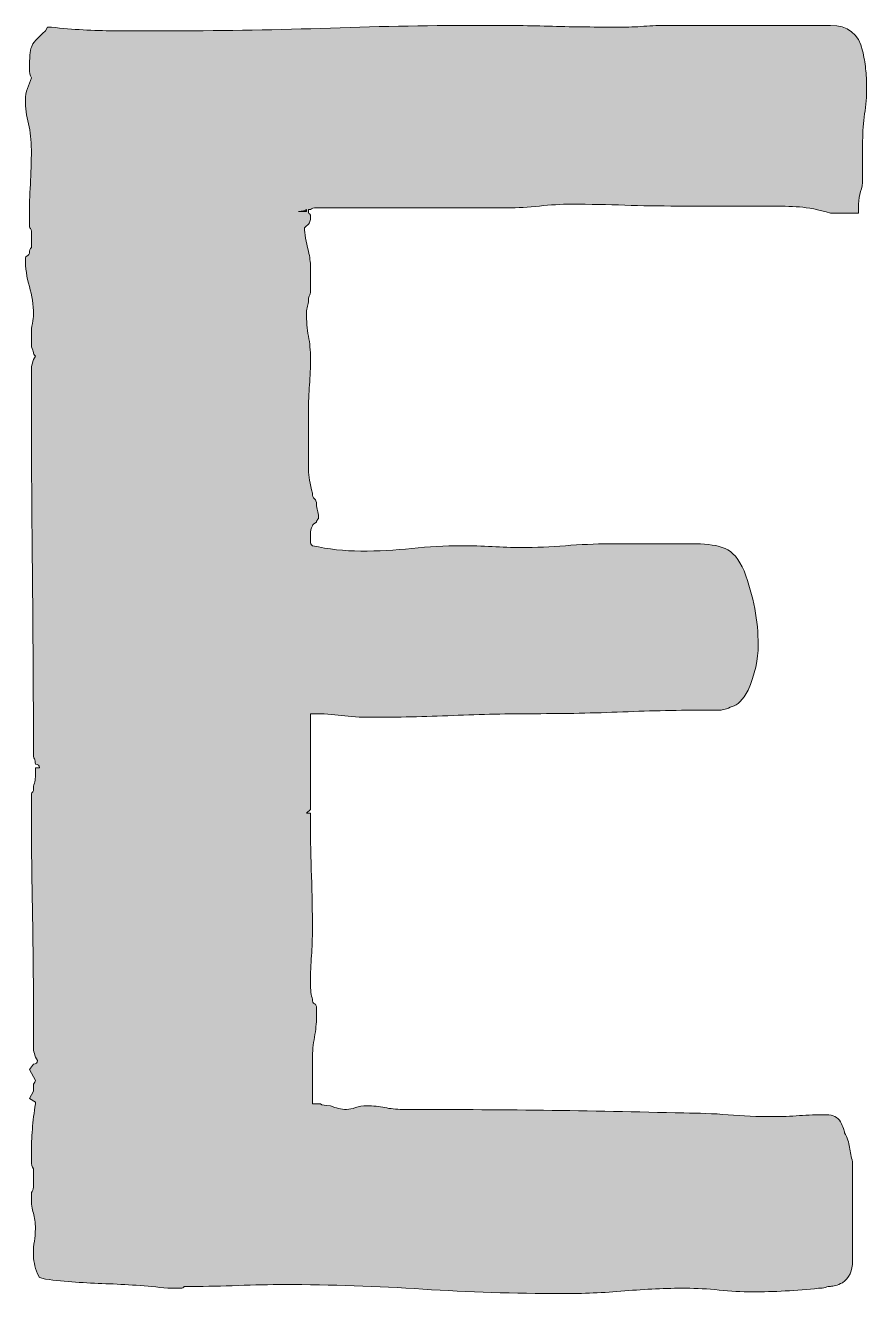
# Model space of a CAD drawing. Header units: inches. Extents: x 93 to 988, y -1032 to -47.
# Drawn here: x 846.6 to 987.5, y -1032.1 to -819.7 of the extents above; entities that cross this region are included whole.
import ezdxf

# ---------------------------------------------------------------- set-up
doc = ezdxf.new("R2010")
doc.units = ezdxf.units.IN
doc.header["$MEASUREMENT"] = 0
doc.layers.add('Layer 1', color=7, linetype='Continuous')

# ---------------------------------------------------------------- blocks, each defined once
blk = doc.blocks.new('block 3')
at = {"layer": 'Layer 1', "true_color": 0x2b568d}
h = blk.add_hatch(color=167, dxfattribs=at)
h.dxf.hatch_style = 2
edge = h.paths.add_edge_path()
edge.add_spline(control_points=[(848.58, -1028.8), (848.13, -1027.59), (847.91, -1026.48), (847.91, -1025.47), (847.91, -1024.66), (847.96, -1023.95), (848.08, -1023.35), (848.19, -1022.74), (848.24, -1022.04), (848.24, -1021.23), (848.24, -1020.22), (848.13, -1019.37), (847.91, -1018.66), (847.68, -1017.95), (847.57, -1017.1), (847.57, -1016.09), (847.57, -1016.09), (847.57, -1015.18), (847.57, -1015.18), (847.79, -1014.98), (847.91, -1014.67), (847.91, -1014.27), (847.91, -1014.27), (847.91, -1013.06), (847.91, -1013.06), (847.91, -1013.06), (847.91, -1011.24), (847.91, -1011.24), (847.68, -1010.84), (847.57, -1010.44), (847.57, -1010.03), (847.57, -1010.03), (847.57, -1008.52), (847.57, -1008.52), (847.57, -1007.31), (847.63, -1006), (847.74, -1004.58), (847.85, -1003.17), (848.02, -1001.76), (848.24, -1000.35), (848.24, -1000.35), (848.24, -1000.04), (848.24, -1000.04), (848.24, -1000.04), (847.24, -999.44), (847.24, -999.44), (847.24, -999.44), (847.91, -998.23), (847.91, -998.23), (847.91, -998.23), (847.91, -997.62), (847.91, -997.62), (847.91, -997.62), (847.91, -997.02), (847.91, -997.02), (848.13, -996.82), (848.24, -996.62), (848.24, -996.41), (848.24, -996.41), (847.24, -994.6), (847.24, -994.6), (847.24, -994.6), (847.91, -993.69), (847.91, -993.69), (848.36, -993.69), (848.58, -993.49), (848.58, -993.08), (848.13, -992.28), (847.91, -991.52), (847.91, -990.81), (847.91, -990.11), (847.91, -989.45), (847.91, -988.85), (847.91, -988.85), (847.91, -984), (847.91, -984), (847.91, -978.36), (847.85, -972.76), (847.74, -967.21), (847.63, -961.66), (847.57, -956.06), (847.57, -950.41), (847.57, -950.41), (847.57, -948.89), (847.57, -948.89), (847.57, -948.49), (847.63, -948.24), (847.74, -948.14), (847.85, -948.04), (847.91, -947.89), (847.91, -947.68), (847.91, -947.28), (847.96, -946.93), (848.08, -946.63), (848.19, -946.32), (848.24, -945.97), (848.24, -945.57), (848.24, -945.57), (848.24, -944.05), (848.24, -944.05), (848.24, -944.05), (848.92, -944.05), (848.92, -944.05), (848.92, -943.65), (848.69, -943.45), (848.24, -943.45), (848.24, -943.05), (848.19, -942.74), (848.08, -942.54), (847.96, -942.34), (847.91, -942.04), (847.91, -941.63), (847.91, -931.34), (847.85, -921.05), (847.74, -910.76), (847.63, -900.47), (847.57, -890.18), (847.57, -879.89), (847.57, -879.09), (847.57, -878.28), (847.57, -877.47), (847.57, -876.67), (847.79, -875.86), (848.24, -875.05), (848.02, -874.85), (847.91, -874.64), (847.91, -874.44), (847.91, -874.24), (847.79, -873.94), (847.57, -873.53), (847.57, -873.53), (847.57, -871.11), (847.57, -871.11), (847.57, -870.71), (847.63, -870.2), (847.74, -869.6), (847.85, -868.99), (847.91, -868.49), (847.91, -868.09), (847.91, -866.47), (847.68, -864.91), (847.24, -863.39), (846.78, -861.88), (846.56, -860.32), (846.56, -858.7), (846.56, -858.51), (846.68, -858.35), (846.9, -858.25), (847.12, -858.15), (847.24, -858), (847.24, -857.8), (847.24, -857.39), (847.35, -857.09), (847.57, -856.89), (847.57, -856.89), (847.57, -855.98), (847.57, -855.98), (847.57, -855.98), (847.57, -854.16), (847.57, -854.16), (847.57, -853.97), (847.51, -853.81), (847.41, -853.71), (847.29, -853.61), (847.24, -853.36), (847.24, -852.95), (847.24, -852.95), (847.24, -851.74), (847.24, -851.74), (847.24, -849.93), (847.29, -848.11), (847.41, -846.29), (847.51, -844.48), (847.57, -842.56), (847.57, -840.54), (847.57, -838.93), (847.41, -837.47), (847.07, -836.16), (846.73, -834.85), (846.56, -833.48), (846.56, -832.07), (846.56, -831.47), (846.68, -830.86), (846.9, -830.25), (847.12, -829.65), (847.35, -829.04), (847.57, -828.44), (847.35, -828.04), (847.24, -827.53), (847.24, -826.92), (847.24, -825.11), (847.35, -823.9), (847.57, -823.29), (847.79, -822.69), (848.58, -821.78), (849.93, -820.57), (849.93, -820.57), (850.26, -819.96), (850.26, -819.96), (850.26, -819.96), (850.94, -819.96), (850.94, -819.96), (854.52, -820.37), (858, -820.57), (861.36, -820.57), (864.72, -820.57), (868.09, -820.57), (871.45, -820.57), (880.19, -820.57), (888.94, -820.42), (897.68, -820.11), (906.42, -819.81), (915.05, -819.66), (923.57, -819.66), (927.38, -819.66), (931.14, -819.71), (934.84, -819.81), (938.54, -819.92), (942.29, -819.96), (946.1, -819.96), (947.45, -819.96), (948.79, -819.92), (950.14, -819.81), (951.48, -819.71), (952.83, -819.66), (954.17, -819.66), (954.17, -819.66), (981.41, -819.66), (981.41, -819.66), (984.33, -819.66), (986.12, -821.08), (986.8, -823.9), (987.02, -824.91), (987.18, -825.92), (987.3, -826.92), (987.41, -827.94), (987.47, -828.94), (987.47, -829.95), (987.47, -831.57), (987.35, -833.08), (987.13, -834.49), (986.91, -835.91), (986.8, -837.42), (986.8, -839.03), (986.8, -839.03), (986.8, -845.39), (986.8, -845.39), (986.8, -846.2), (986.68, -846.9), (986.46, -847.51), (986.23, -848.11), (986.12, -848.82), (986.12, -849.62), (986.12, -849.62), (986.12, -851.14), (986.12, -851.14), (986.12, -851.14), (984.78, -851.14), (984.78, -851.14), (984.78, -851.14), (982.76, -851.14), (982.76, -851.14), (982.76, -851.14), (981.41, -851.14), (981.41, -851.14), (979.4, -850.53), (977.66, -850.18), (976.2, -850.08), (974.74, -849.98), (973.01, -849.93), (970.99, -849.93), (970.99, -849.93), (955.86, -849.93), (955.86, -849.93), (952.71, -849.93), (949.74, -849.88), (946.95, -849.78), (944.14, -849.68), (941.17, -849.62), (938.03, -849.62), (936.24, -849.62), (934.45, -849.73), (932.65, -849.93), (930.86, -850.13), (929.06, -850.23), (927.27, -850.23), (927.27, -850.23), (914.49, -850.23), (914.49, -850.23), (914.49, -850.23), (895.66, -850.23), (895.66, -850.23), (895.66, -850.23), (895.33, -850.23), (895.33, -850.23), (894.87, -850.23), (894.54, -850.33), (894.32, -850.53), (894.32, -850.53), (893.98, -850.53), (893.98, -850.53), (893.98, -850.53), (893.98, -851.14), (893.98, -851.14), (894.2, -851.14), (894.32, -851.34), (894.32, -851.74), (894.32, -852.35), (894.2, -852.75), (893.98, -852.95), (893.76, -853.16), (893.53, -853.36), (893.31, -853.56), (893.31, -854.57), (893.53, -855.88), (893.98, -857.49), (894.2, -858.51), (894.32, -859.36), (894.32, -860.07), (894.32, -860.78), (894.32, -861.63), (894.32, -862.64), (894.32, -862.64), (894.32, -864.15), (894.32, -864.15), (894.32, -864.56), (894.26, -864.81), (894.15, -864.91), (894.03, -865.01), (893.98, -865.26), (893.98, -865.66), (893.98, -866.07), (893.92, -866.42), (893.81, -866.72), (893.7, -867.03), (893.64, -867.38), (893.64, -867.78), (893.64, -869.2), (893.76, -870.51), (893.98, -871.72), (894.2, -872.93), (894.32, -874.14), (894.32, -875.35), (894.32, -876.97), (894.26, -878.48), (894.15, -879.89), (894.03, -881.3), (893.98, -882.82), (893.98, -884.43), (893.98, -884.43), (893.98, -894.12), (893.98, -894.12), (893.98, -895.13), (894.2, -896.44), (894.65, -898.05), (894.65, -898.46), (894.76, -898.76), (894.99, -898.96), (895.21, -899.16), (895.33, -899.46), (895.33, -899.86), (895.33, -900.27), (895.38, -900.62), (895.49, -900.92), (895.6, -901.23), (895.66, -901.58), (895.66, -901.98), (895.66, -901.98), (895.66, -902.29), (895.66, -902.29), (895.44, -902.49), (895.33, -902.69), (895.33, -902.89), (894.87, -903.09), (894.65, -903.3), (894.65, -903.5), (894.43, -903.9), (894.32, -904.41), (894.32, -905.01), (894.32, -905.01), (894.32, -906.22), (894.32, -906.22), (894.32, -906.42), (894.43, -906.63), (894.65, -906.83), (897.34, -907.43), (900.03, -907.73), (902.73, -907.73), (905.64, -907.73), (908.49, -907.58), (911.3, -907.28), (914.1, -906.98), (916.85, -906.83), (919.54, -906.83), (921.33, -906.83), (923.07, -906.88), (924.75, -906.98), (926.43, -907.08), (928.06, -907.13), (929.63, -907.13), (932.09, -907.13), (934.55, -907.03), (937.02, -906.83), (939.49, -906.63), (941.95, -906.52), (944.42, -906.52), (944.42, -906.52), (958.88, -906.52), (958.88, -906.52), (960.9, -906.52), (962.53, -906.78), (963.76, -907.28), (964.99, -907.79), (966.06, -909.05), (966.95, -911.06), (968.52, -915.3), (969.31, -919.44), (969.31, -923.47), (969.31, -925.89), (968.75, -928.42), (967.63, -931.04), (966.73, -932.66), (965.83, -933.56), (964.94, -933.76), (964.04, -934.17), (963.36, -934.37), (962.92, -934.37), (962.92, -934.37), (960.9, -934.37), (960.9, -934.37), (956.19, -934.37), (951.43, -934.47), (946.61, -934.67), (941.78, -934.87), (936.91, -934.97), (931.98, -934.97), (927.49, -934.97), (922.9, -935.08), (918.19, -935.28), (913.48, -935.48), (908.89, -935.58), (904.41, -935.58), (902.61, -935.58), (900.99, -935.48), (899.53, -935.28), (898.07, -935.08), (896.44, -934.97), (894.65, -934.97), (894.65, -934.97), (894.32, -934.97), (894.32, -934.97), (894.32, -934.97), (894.32, -951.01), (894.32, -951.01), (894.32, -951.01), (893.64, -951.62), (893.64, -951.62), (893.64, -951.62), (894.32, -951.62), (894.32, -951.62), (894.32, -951.62), (894.32, -953.13), (894.32, -953.13), (894.32, -956.16), (894.37, -959.18), (894.49, -962.21), (894.6, -965.24), (894.65, -968.17), (894.65, -970.99), (894.65, -972.61), (894.6, -974.12), (894.49, -975.53), (894.37, -976.94), (894.32, -978.46), (894.32, -980.07), (894.32, -981.28), (894.43, -982.19), (894.65, -982.79), (894.65, -983.2), (894.76, -983.45), (894.99, -983.55), (895.21, -983.65), (895.33, -983.9), (895.33, -984.31), (895.33, -984.31), (895.33, -985.82), (895.33, -985.82), (895.33, -986.83), (895.21, -987.94), (894.99, -989.15), (894.76, -990.36), (894.65, -991.57), (894.65, -992.78), (894.65, -992.78), (894.65, -1000.35), (894.65, -1000.35), (894.65, -1000.35), (896, -1000.35), (896, -1000.35), (896.22, -1000.55), (896.78, -1000.65), (897.68, -1000.65), (898.57, -1001.06), (899.47, -1001.26), (900.37, -1001.26), (900.82, -1001.26), (901.32, -1001.15), (901.88, -1000.95), (902.44, -1000.75), (903.06, -1000.65), (903.73, -1000.65), (904.85, -1000.65), (905.86, -1000.75), (906.76, -1000.95), (907.65, -1001.15), (908.66, -1001.26), (909.78, -1001.26), (917.63, -1001.26), (925.48, -1001.31), (933.33, -1001.41), (941.17, -1001.51), (949.01, -1001.66), (956.87, -1001.86), (959.33, -1001.86), (961.79, -1001.96), (964.27, -1002.16), (966.73, -1002.37), (969.19, -1002.47), (971.66, -1002.47), (973.23, -1002.47), (974.74, -1002.42), (976.2, -1002.31), (977.66, -1002.21), (979.17, -1002.16), (980.74, -1002.16), (981.86, -1002.16), (982.64, -1002.57), (983.1, -1003.37), (983.54, -1004.18), (983.77, -1004.79), (983.77, -1005.19), (984.21, -1006), (984.49, -1006.81), (984.61, -1007.61), (984.72, -1008.42), (984.89, -1009.23), (985.11, -1010.03), (985.11, -1010.03), (985.11, -1018.51), (985.11, -1018.51), (985.11, -1018.51), (985.11, -1026.68), (985.11, -1026.68), (985.11, -1028.29), (984.55, -1029.51), (983.43, -1030.31), (982.53, -1030.72), (981.86, -1030.91), (981.41, -1030.91), (981.19, -1030.91), (980.91, -1030.97), (980.57, -1031.07), (980.24, -1031.17), (979.84, -1031.22), (979.4, -1031.22), (977.6, -1031.42), (975.75, -1031.57), (973.85, -1031.67), (971.94, -1031.78), (970.09, -1031.82), (968.3, -1031.82), (966.5, -1031.82), (964.65, -1031.72), (962.75, -1031.52), (960.84, -1031.32), (958.99, -1031.22), (957.2, -1031.22), (953.84, -1031.22), (950.42, -1031.37), (946.95, -1031.67), (943.47, -1031.97), (939.94, -1032.12), (936.35, -1032.12), (928.5, -1032.12), (920.77, -1031.87), (913.15, -1031.37), (905.52, -1030.87), (897.79, -1030.61), (889.94, -1030.61), (887.47, -1030.61), (884.9, -1030.66), (882.21, -1030.76), (879.52, -1030.87), (876.94, -1030.91), (874.48, -1030.91), (874.48, -1030.91), (873.8, -1030.91), (873.8, -1030.91), (873.8, -1030.91), (873.13, -1030.91), (873.13, -1030.91), (873.13, -1031.12), (872.91, -1031.22), (872.46, -1031.22), (872.46, -1031.22), (871.45, -1031.22), (871.45, -1031.22), (871.45, -1031.22), (870.44, -1031.22), (870.44, -1031.22), (866.85, -1030.82), (863.38, -1030.57), (860.02, -1030.46), (856.65, -1030.36), (853.29, -1030.11), (849.93, -1029.7), (849.93, -1029.7), (848.92, -1029.4), (848.92, -1029.4), (848.92, -1029.4), (848.58, -1028.8), (848.58, -1028.8)], knot_values=[0, 0, 0, 0, 1, 1, 1, 2, 2, 2, 3, 3, 3, 4, 4, 4, 5, 5, 5, 6, 6, 6, 7, 7, 7, 8, 8, 8, 9, 9, 9, 10, 10, 10, 11, 11, 11, 12, 12, 12, 13, 13, 13, 14, 14, 14, 15, 15, 15, 16, 16, 16, 17, 17, 17, 18, 18, 18, 19, 19, 19, 20, 20, 20, 21, 21, 21, 22, 22, 22, 23, 23, 23, 24, 24, 24, 25, 25, 25, 26, 26, 26, 27, 27, 27, 28, 28, 28, 29, 29, 29, 30, 30, 30, 31, 31, 31, 32, 32, 32, 33, 33, 33, 34, 34, 34, 35, 35, 35, 36, 36, 36, 37, 37, 37, 38, 38, 38, 39, 39, 39, 40, 40, 40, 41, 41, 41, 42, 42, 42, 43, 43, 43, 44, 44, 44, 45, 45, 45, 46, 46, 46, 47, 47, 47, 48, 48, 48, 49, 49, 49, 50, 50, 50, 51, 51, 51, 52, 52, 52, 53, 53, 53, 54, 54, 54, 55, 55, 55, 56, 56, 56, 57, 57, 57, 58, 58, 58, 59, 59, 59, 60, 60, 60, 61, 61, 61, 62, 62, 62, 63, 63, 63, 64, 64, 64, 65, 65, 65, 66, 66, 66, 67, 67, 67, 68, 68, 68, 69, 69, 69, 70, 70, 70, 71, 71, 71, 72, 72, 72, 73, 73, 73, 74, 74, 74, 75, 75, 75, 76, 76, 76, 77, 77, 77, 78, 78, 78, 79, 79, 79, 80, 80, 80, 81, 81, 81, 82, 82, 82, 83, 83, 83, 84, 84, 84, 85, 85, 85, 86, 86, 86, 87, 87, 87, 88, 88, 88, 89, 89, 89, 90, 90, 90, 91, 91, 91, 92, 92, 92, 93, 93, 93, 94, 94, 94, 95, 95, 95, 96, 96, 96, 97, 97, 97, 98, 98, 98, 99, 99, 99, 100, 100, 100, 101, 101, 101, 102, 102, 102, 103, 103, 103, 104, 104, 104, 105, 105, 105, 106, 106, 106, 107, 107, 107, 108, 108, 108, 109, 109, 109, 110, 110, 110, 111, 111, 111, 112, 112, 112, 113, 113, 113, 114, 114, 114, 115, 115, 115, 116, 116, 116, 117, 117, 117, 118, 118, 118, 119, 119, 119, 120, 120, 120, 121, 121, 121, 122, 122, 122, 123, 123, 123, 124, 124, 124, 125, 125, 125, 126, 126, 126, 127, 127, 127, 128, 128, 128, 129, 129, 129, 130, 130, 130, 131, 131, 131, 132, 132, 132, 133, 133, 133, 134, 134, 134, 135, 135, 135, 136, 136, 136, 137, 137, 137, 138, 138, 138, 139, 139, 139, 140, 140, 140, 141, 141, 141, 142, 142, 142, 143, 143, 143, 144, 144, 144, 145, 145, 145, 146, 146, 146, 147, 147, 147, 148, 148, 148, 149, 149, 149, 150, 150, 150, 151, 151, 151, 152, 152, 152, 153, 153, 153, 154, 154, 154, 155, 155, 155, 156, 156, 156, 157, 157, 157, 158, 158, 158, 159, 159, 159, 160, 160, 160, 161, 161, 161, 162, 162, 162, 163, 163, 163, 164, 164, 164, 165, 165, 165, 166, 166, 166, 167, 167, 167, 168, 168, 168, 169, 169, 169, 170, 170, 170, 171, 171, 171, 172, 172, 172, 173, 173, 173, 174, 174, 174, 175, 175, 175, 176, 176, 176, 177, 177, 177, 178, 178, 178, 179, 179, 179, 180, 180, 180, 181, 181, 181, 182, 182, 182, 183, 183, 183, 184, 184, 184, 185, 185, 185, 186, 186, 186, 187, 187, 187, 188, 188, 188, 189, 189, 189, 190, 190, 190, 191, 191, 191, 192, 192, 192, 193, 193, 193, 194, 194, 194, 195, 195, 195, 196, 196, 196, 197, 197, 197, 198, 198, 198, 199, 199, 199, 200, 200, 200, 201, 201, 201, 202, 202, 202, 203, 203, 203, 204, 204, 204, 205, 205, 205, 206, 206, 206, 207, 207, 207, 207], degree=3, periodic=1)
edge = h.paths.add_edge_path()
edge.add_spline(control_points=[(893.64, -850.83), (893.64, -850.83), (893.64, -850.53), (893.64, -850.53), (893.42, -850.74), (892.97, -850.83), (892.3, -850.83), (892.3, -850.83), (893.64, -850.83), (893.64, -850.83)], knot_values=[0, 0, 0, 0, 1, 1, 1, 2, 2, 2, 3, 3, 3, 3], degree=3, periodic=1)
at = {"layer": 'Layer 1', "lineweight": 0}
for points, knots in [([(848.58, -1028.8), (848.13, -1027.59), (847.91, -1026.48), (847.91, -1025.47), (847.91, -1024.66), (847.96, -1023.95), (848.08, -1023.35), (848.19, -1022.74), (848.24, -1022.04), (848.24, -1021.23), (848.24, -1020.22), (848.13, -1019.37), (847.91, -1018.66), (847.68, -1017.95), (847.57, -1017.1), (847.57, -1016.09), (847.57, -1016.09), (847.57, -1015.18), (847.57, -1015.18), (847.79, -1014.98), (847.91, -1014.67), (847.91, -1014.27), (847.91, -1014.27), (847.91, -1013.06), (847.91, -1013.06), (847.91, -1013.06), (847.91, -1011.24), (847.91, -1011.24), (847.68, -1010.84), (847.57, -1010.44), (847.57, -1010.03), (847.57, -1010.03), (847.57, -1008.52), (847.57, -1008.52), (847.57, -1007.31), (847.63, -1006), (847.74, -1004.58), (847.85, -1003.17), (848.02, -1001.76), (848.24, -1000.35), (848.24, -1000.35), (848.24, -1000.04), (848.24, -1000.04), (848.24, -1000.04), (847.24, -999.44), (847.24, -999.44), (847.24, -999.44), (847.91, -998.23), (847.91, -998.23), (847.91, -998.23), (847.91, -997.62), (847.91, -997.62), (847.91, -997.62), (847.91, -997.02), (847.91, -997.02), (848.13, -996.82), (848.24, -996.62), (848.24, -996.41), (848.24, -996.41), (847.24, -994.6), (847.24, -994.6), (847.24, -994.6), (847.91, -993.69), (847.91, -993.69), (848.36, -993.69), (848.58, -993.49), (848.58, -993.08), (848.13, -992.28), (847.91, -991.52), (847.91, -990.81), (847.91, -990.11), (847.91, -989.45), (847.91, -988.85), (847.91, -988.85), (847.91, -984), (847.91, -984), (847.91, -978.36), (847.85, -972.76), (847.74, -967.21), (847.63, -961.66), (847.57, -956.06), (847.57, -950.41), (847.57, -950.41), (847.57, -948.89), (847.57, -948.89), (847.57, -948.49), (847.63, -948.24), (847.74, -948.14), (847.85, -948.04), (847.91, -947.89), (847.91, -947.68), (847.91, -947.28), (847.96, -946.93), (848.08, -946.63), (848.19, -946.32), (848.24, -945.97), (848.24, -945.57), (848.24, -945.57), (848.24, -944.05), (848.24, -944.05), (848.24, -944.05), (848.92, -944.05), (848.92, -944.05), (848.92, -943.65), (848.69, -943.45), (848.24, -943.45), (848.24, -943.05), (848.19, -942.74), (848.08, -942.54), (847.96, -942.34), (847.91, -942.04), (847.91, -941.63), (847.91, -931.34), (847.85, -921.05), (847.74, -910.76), (847.63, -900.47), (847.57, -890.18), (847.57, -879.89), (847.57, -879.09), (847.57, -878.28), (847.57, -877.47), (847.57, -876.67), (847.79, -875.86), (848.24, -875.05), (848.02, -874.85), (847.91, -874.64), (847.91, -874.44), (847.91, -874.24), (847.79, -873.94), (847.57, -873.53), (847.57, -873.53), (847.57, -871.11), (847.57, -871.11), (847.57, -870.71), (847.63, -870.2), (847.74, -869.6), (847.85, -868.99), (847.91, -868.49), (847.91, -868.09), (847.91, -866.47), (847.68, -864.91), (847.24, -863.39), (846.78, -861.88), (846.56, -860.32), (846.56, -858.7), (846.56, -858.51), (846.68, -858.35), (846.9, -858.25), (847.12, -858.15), (847.24, -858), (847.24, -857.8), (847.24, -857.39), (847.35, -857.09), (847.57, -856.89), (847.57, -856.89), (847.57, -855.98), (847.57, -855.98), (847.57, -855.98), (847.57, -854.16), (847.57, -854.16), (847.57, -853.97), (847.51, -853.81), (847.41, -853.71), (847.29, -853.61), (847.24, -853.36), (847.24, -852.95), (847.24, -852.95), (847.24, -851.74), (847.24, -851.74), (847.24, -849.93), (847.29, -848.11), (847.41, -846.29), (847.51, -844.48), (847.57, -842.56), (847.57, -840.54), (847.57, -838.93), (847.41, -837.47), (847.07, -836.16), (846.73, -834.85), (846.56, -833.48), (846.56, -832.07), (846.56, -831.47), (846.68, -830.86), (846.9, -830.25), (847.12, -829.65), (847.35, -829.04), (847.57, -828.44), (847.35, -828.04), (847.24, -827.53), (847.24, -826.92), (847.24, -825.11), (847.35, -823.9), (847.57, -823.29), (847.79, -822.69), (848.58, -821.78), (849.93, -820.57), (849.93, -820.57), (850.26, -819.96), (850.26, -819.96), (850.26, -819.96), (850.94, -819.96), (850.94, -819.96), (854.52, -820.37), (858, -820.57), (861.36, -820.57), (864.72, -820.57), (868.09, -820.57), (871.45, -820.57), (880.19, -820.57), (888.94, -820.42), (897.68, -820.11), (906.42, -819.81), (915.05, -819.66), (923.57, -819.66), (927.38, -819.66), (931.14, -819.71), (934.84, -819.81), (938.54, -819.92), (942.29, -819.96), (946.1, -819.96), (947.45, -819.96), (948.79, -819.92), (950.14, -819.81), (951.48, -819.71), (952.83, -819.66), (954.17, -819.66), (954.17, -819.66), (981.41, -819.66), (981.41, -819.66), (984.33, -819.66), (986.12, -821.08), (986.8, -823.9), (987.02, -824.91), (987.18, -825.92), (987.3, -826.92), (987.41, -827.94), (987.47, -828.94), (987.47, -829.95), (987.47, -831.57), (987.35, -833.08), (987.13, -834.49), (986.91, -835.91), (986.8, -837.42), (986.8, -839.03), (986.8, -839.03), (986.8, -845.39), (986.8, -845.39), (986.8, -846.2), (986.68, -846.9), (986.46, -847.51), (986.23, -848.11), (986.12, -848.82), (986.12, -849.62), (986.12, -849.62), (986.12, -851.14), (986.12, -851.14), (986.12, -851.14), (984.78, -851.14), (984.78, -851.14), (984.78, -851.14), (982.76, -851.14), (982.76, -851.14), (982.76, -851.14), (981.41, -851.14), (981.41, -851.14), (979.4, -850.53), (977.66, -850.18), (976.2, -850.08), (974.74, -849.98), (973.01, -849.93), (970.99, -849.93), (970.99, -849.93), (955.86, -849.93), (955.86, -849.93), (952.71, -849.93), (949.74, -849.88), (946.95, -849.78), (944.14, -849.68), (941.17, -849.62), (938.03, -849.62), (936.24, -849.62), (934.45, -849.73), (932.65, -849.93), (930.86, -850.13), (929.06, -850.23), (927.27, -850.23), (927.27, -850.23), (914.49, -850.23), (914.49, -850.23), (914.49, -850.23), (895.66, -850.23), (895.66, -850.23), (895.66, -850.23), (895.33, -850.23), (895.33, -850.23), (894.87, -850.23), (894.54, -850.33), (894.32, -850.53), (894.32, -850.53), (893.98, -850.53), (893.98, -850.53), (893.98, -850.53), (893.98, -851.14), (893.98, -851.14), (894.2, -851.14), (894.32, -851.34), (894.32, -851.74), (894.32, -852.35), (894.2, -852.75), (893.98, -852.95), (893.76, -853.16), (893.53, -853.36), (893.31, -853.56), (893.31, -854.57), (893.53, -855.88), (893.98, -857.49), (894.2, -858.51), (894.32, -859.36), (894.32, -860.07), (894.32, -860.78), (894.32, -861.63), (894.32, -862.64), (894.32, -862.64), (894.32, -864.15), (894.32, -864.15), (894.32, -864.56), (894.26, -864.81), (894.15, -864.91), (894.03, -865.01), (893.98, -865.26), (893.98, -865.66), (893.98, -866.07), (893.92, -866.42), (893.81, -866.72), (893.7, -867.03), (893.64, -867.38), (893.64, -867.78), (893.64, -869.2), (893.76, -870.51), (893.98, -871.72), (894.2, -872.93), (894.32, -874.14), (894.32, -875.35), (894.32, -876.97), (894.26, -878.48), (894.15, -879.89), (894.03, -881.3), (893.98, -882.82), (893.98, -884.43), (893.98, -884.43), (893.98, -894.12), (893.98, -894.12), (893.98, -895.13), (894.2, -896.44), (894.65, -898.05), (894.65, -898.46), (894.76, -898.76), (894.99, -898.96), (895.21, -899.16), (895.33, -899.46), (895.33, -899.86), (895.33, -900.27), (895.38, -900.62), (895.49, -900.92), (895.6, -901.23), (895.66, -901.58), (895.66, -901.98), (895.66, -901.98), (895.66, -902.29), (895.66, -902.29), (895.44, -902.49), (895.33, -902.69), (895.33, -902.89), (894.87, -903.09), (894.65, -903.3), (894.65, -903.5), (894.43, -903.9), (894.32, -904.41), (894.32, -905.01), (894.32, -905.01), (894.32, -906.22), (894.32, -906.22), (894.32, -906.42), (894.43, -906.63), (894.65, -906.83), (897.34, -907.43), (900.03, -907.73), (902.73, -907.73), (905.64, -907.73), (908.49, -907.58), (911.3, -907.28), (914.1, -906.98), (916.85, -906.83), (919.54, -906.83), (921.33, -906.83), (923.07, -906.88), (924.75, -906.98), (926.43, -907.08), (928.06, -907.13), (929.63, -907.13), (932.09, -907.13), (934.55, -907.03), (937.02, -906.83), (939.49, -906.63), (941.95, -906.52), (944.42, -906.52), (944.42, -906.52), (958.88, -906.52), (958.88, -906.52), (960.9, -906.52), (962.53, -906.78), (963.76, -907.28), (964.99, -907.79), (966.06, -909.05), (966.95, -911.06), (968.52, -915.3), (969.31, -919.44), (969.31, -923.47), (969.31, -925.89), (968.75, -928.42), (967.63, -931.04), (966.73, -932.66), (965.83, -933.56), (964.94, -933.76), (964.04, -934.17), (963.36, -934.37), (962.92, -934.37), (962.92, -934.37), (960.9, -934.37), (960.9, -934.37), (956.19, -934.37), (951.43, -934.47), (946.61, -934.67), (941.78, -934.87), (936.91, -934.97), (931.98, -934.97), (927.49, -934.97), (922.9, -935.08), (918.19, -935.28), (913.48, -935.48), (908.89, -935.58), (904.41, -935.58), (902.61, -935.58), (900.99, -935.48), (899.53, -935.28), (898.07, -935.08), (896.44, -934.97), (894.65, -934.97), (894.65, -934.97), (894.32, -934.97), (894.32, -934.97), (894.32, -934.97), (894.32, -951.01), (894.32, -951.01), (894.32, -951.01), (893.64, -951.62), (893.64, -951.62), (893.64, -951.62), (894.32, -951.62), (894.32, -951.62), (894.32, -951.62), (894.32, -953.13), (894.32, -953.13), (894.32, -956.16), (894.37, -959.18), (894.49, -962.21), (894.6, -965.24), (894.65, -968.17), (894.65, -970.99), (894.65, -972.61), (894.6, -974.12), (894.49, -975.53), (894.37, -976.94), (894.32, -978.46), (894.32, -980.07), (894.32, -981.28), (894.43, -982.19), (894.65, -982.79), (894.65, -983.2), (894.76, -983.45), (894.99, -983.55), (895.21, -983.65), (895.33, -983.9), (895.33, -984.31), (895.33, -984.31), (895.33, -985.82), (895.33, -985.82), (895.33, -986.83), (895.21, -987.94), (894.99, -989.15), (894.76, -990.36), (894.65, -991.57), (894.65, -992.78), (894.65, -992.78), (894.65, -1000.35), (894.65, -1000.35), (894.65, -1000.35), (896, -1000.35), (896, -1000.35), (896.22, -1000.55), (896.78, -1000.65), (897.68, -1000.65), (898.57, -1001.06), (899.47, -1001.26), (900.37, -1001.26), (900.82, -1001.26), (901.32, -1001.15), (901.88, -1000.95), (902.44, -1000.75), (903.06, -1000.65), (903.73, -1000.65), (904.85, -1000.65), (905.86, -1000.75), (906.76, -1000.95), (907.65, -1001.15), (908.66, -1001.26), (909.78, -1001.26), (917.63, -1001.26), (925.48, -1001.31), (933.33, -1001.41), (941.17, -1001.51), (949.01, -1001.66), (956.87, -1001.86), (959.33, -1001.86), (961.79, -1001.96), (964.27, -1002.16), (966.73, -1002.37), (969.19, -1002.47), (971.66, -1002.47), (973.23, -1002.47), (974.74, -1002.42), (976.2, -1002.31), (977.66, -1002.21), (979.17, -1002.16), (980.74, -1002.16), (981.86, -1002.16), (982.64, -1002.57), (983.1, -1003.37), (983.54, -1004.18), (983.77, -1004.79), (983.77, -1005.19), (984.21, -1006), (984.49, -1006.81), (984.61, -1007.61), (984.72, -1008.42), (984.89, -1009.23), (985.11, -1010.03), (985.11, -1010.03), (985.11, -1018.51), (985.11, -1018.51), (985.11, -1018.51), (985.11, -1026.68), (985.11, -1026.68), (985.11, -1028.29), (984.55, -1029.51), (983.43, -1030.31), (982.53, -1030.72), (981.86, -1030.91), (981.41, -1030.91), (981.19, -1030.91), (980.91, -1030.97), (980.57, -1031.07), (980.24, -1031.17), (979.84, -1031.22), (979.4, -1031.22), (977.6, -1031.42), (975.75, -1031.57), (973.85, -1031.67), (971.94, -1031.78), (970.09, -1031.82), (968.3, -1031.82), (966.5, -1031.82), (964.65, -1031.72), (962.75, -1031.52), (960.84, -1031.32), (958.99, -1031.22), (957.2, -1031.22), (953.84, -1031.22), (950.42, -1031.37), (946.95, -1031.67), (943.47, -1031.97), (939.94, -1032.12), (936.35, -1032.12), (928.5, -1032.12), (920.77, -1031.87), (913.15, -1031.37), (905.52, -1030.87), (897.79, -1030.61), (889.94, -1030.61), (887.47, -1030.61), (884.9, -1030.66), (882.21, -1030.76), (879.52, -1030.87), (876.94, -1030.91), (874.48, -1030.91), (874.48, -1030.91), (873.8, -1030.91), (873.8, -1030.91), (873.8, -1030.91), (873.13, -1030.91), (873.13, -1030.91), (873.13, -1031.12), (872.91, -1031.22), (872.46, -1031.22), (872.46, -1031.22), (871.45, -1031.22), (871.45, -1031.22), (871.45, -1031.22), (870.44, -1031.22), (870.44, -1031.22), (866.85, -1030.82), (863.38, -1030.57), (860.02, -1030.46), (856.65, -1030.36), (853.29, -1030.11), (849.93, -1029.7), (849.93, -1029.7), (848.92, -1029.4), (848.92, -1029.4), (848.92, -1029.4), (848.58, -1028.8), (848.58, -1028.8)], [0, 0, 0, 0, 1, 1, 1, 2, 2, 2, 3, 3, 3, 4, 4, 4, 5, 5, 5, 6, 6, 6, 7, 7, 7, 8, 8, 8, 9, 9, 9, 10, 10, 10, 11, 11, 11, 12, 12, 12, 13, 13, 13, 14, 14, 14, 15, 15, 15, 16, 16, 16, 17, 17, 17, 18, 18, 18, 19, 19, 19, 20, 20, 20, 21, 21, 21, 22, 22, 22, 23, 23, 23, 24, 24, 24, 25, 25, 25, 26, 26, 26, 27, 27, 27, 28, 28, 28, 29, 29, 29, 30, 30, 30, 31, 31, 31, 32, 32, 32, 33, 33, 33, 34, 34, 34, 35, 35, 35, 36, 36, 36, 37, 37, 37, 38, 38, 38, 39, 39, 39, 40, 40, 40, 41, 41, 41, 42, 42, 42, 43, 43, 43, 44, 44, 44, 45, 45, 45, 46, 46, 46, 47, 47, 47, 48, 48, 48, 49, 49, 49, 50, 50, 50, 51, 51, 51, 52, 52, 52, 53, 53, 53, 54, 54, 54, 55, 55, 55, 56, 56, 56, 57, 57, 57, 58, 58, 58, 59, 59, 59, 60, 60, 60, 61, 61, 61, 62, 62, 62, 63, 63, 63, 64, 64, 64, 65, 65, 65, 66, 66, 66, 67, 67, 67, 68, 68, 68, 69, 69, 69, 70, 70, 70, 71, 71, 71, 72, 72, 72, 73, 73, 73, 74, 74, 74, 75, 75, 75, 76, 76, 76, 77, 77, 77, 78, 78, 78, 79, 79, 79, 80, 80, 80, 81, 81, 81, 82, 82, 82, 83, 83, 83, 84, 84, 84, 85, 85, 85, 86, 86, 86, 87, 87, 87, 88, 88, 88, 89, 89, 89, 90, 90, 90, 91, 91, 91, 92, 92, 92, 93, 93, 93, 94, 94, 94, 95, 95, 95, 96, 96, 96, 97, 97, 97, 98, 98, 98, 99, 99, 99, 100, 100, 100, 101, 101, 101, 102, 102, 102, 103, 103, 103, 104, 104, 104, 105, 105, 105, 106, 106, 106, 107, 107, 107, 108, 108, 108, 109, 109, 109, 110, 110, 110, 111, 111, 111, 112, 112, 112, 113, 113, 113, 114, 114, 114, 115, 115, 115, 116, 116, 116, 117, 117, 117, 118, 118, 118, 119, 119, 119, 120, 120, 120, 121, 121, 121, 122, 122, 122, 123, 123, 123, 124, 124, 124, 125, 125, 125, 126, 126, 126, 127, 127, 127, 128, 128, 128, 129, 129, 129, 130, 130, 130, 131, 131, 131, 132, 132, 132, 133, 133, 133, 134, 134, 134, 135, 135, 135, 136, 136, 136, 137, 137, 137, 138, 138, 138, 139, 139, 139, 140, 140, 140, 141, 141, 141, 142, 142, 142, 143, 143, 143, 144, 144, 144, 145, 145, 145, 146, 146, 146, 147, 147, 147, 148, 148, 148, 149, 149, 149, 150, 150, 150, 151, 151, 151, 152, 152, 152, 153, 153, 153, 154, 154, 154, 155, 155, 155, 156, 156, 156, 157, 157, 157, 158, 158, 158, 159, 159, 159, 160, 160, 160, 161, 161, 161, 162, 162, 162, 163, 163, 163, 164, 164, 164, 165, 165, 165, 166, 166, 166, 167, 167, 167, 168, 168, 168, 169, 169, 169, 170, 170, 170, 171, 171, 171, 172, 172, 172, 173, 173, 173, 174, 174, 174, 175, 175, 175, 176, 176, 176, 177, 177, 177, 178, 178, 178, 179, 179, 179, 180, 180, 180, 181, 181, 181, 182, 182, 182, 183, 183, 183, 184, 184, 184, 185, 185, 185, 186, 186, 186, 187, 187, 187, 188, 188, 188, 189, 189, 189, 190, 190, 190, 191, 191, 191, 192, 192, 192, 193, 193, 193, 194, 194, 194, 195, 195, 195, 196, 196, 196, 197, 197, 197, 198, 198, 198, 199, 199, 199, 200, 200, 200, 201, 201, 201, 202, 202, 202, 203, 203, 203, 204, 204, 204, 205, 205, 205, 206, 206, 206, 207, 207, 207, 207]), ([(893.64, -850.83), (893.64, -850.83), (893.64, -850.53), (893.64, -850.53), (893.42, -850.74), (892.97, -850.83), (892.3, -850.83), (892.3, -850.83), (893.64, -850.83), (893.64, -850.83)], [0, 0, 0, 0, 1, 1, 1, 2, 2, 2, 3, 3, 3, 3])]:
    blk.add_open_spline(points, degree=3, knots=knots, dxfattribs=at)
blk = doc.blocks.new('block 2')
at = {"layer": 'Layer 1'}
blk.add_blockref('block 3', (0, 0), dxfattribs=at)

msp = doc.modelspace()

# ---------------------------------------------------------------- block references
at = {"layer": 'Layer 1'}
msp.add_blockref('block 2', (0, 0), dxfattribs=at)

doc.saveas('drawing.dxf')
